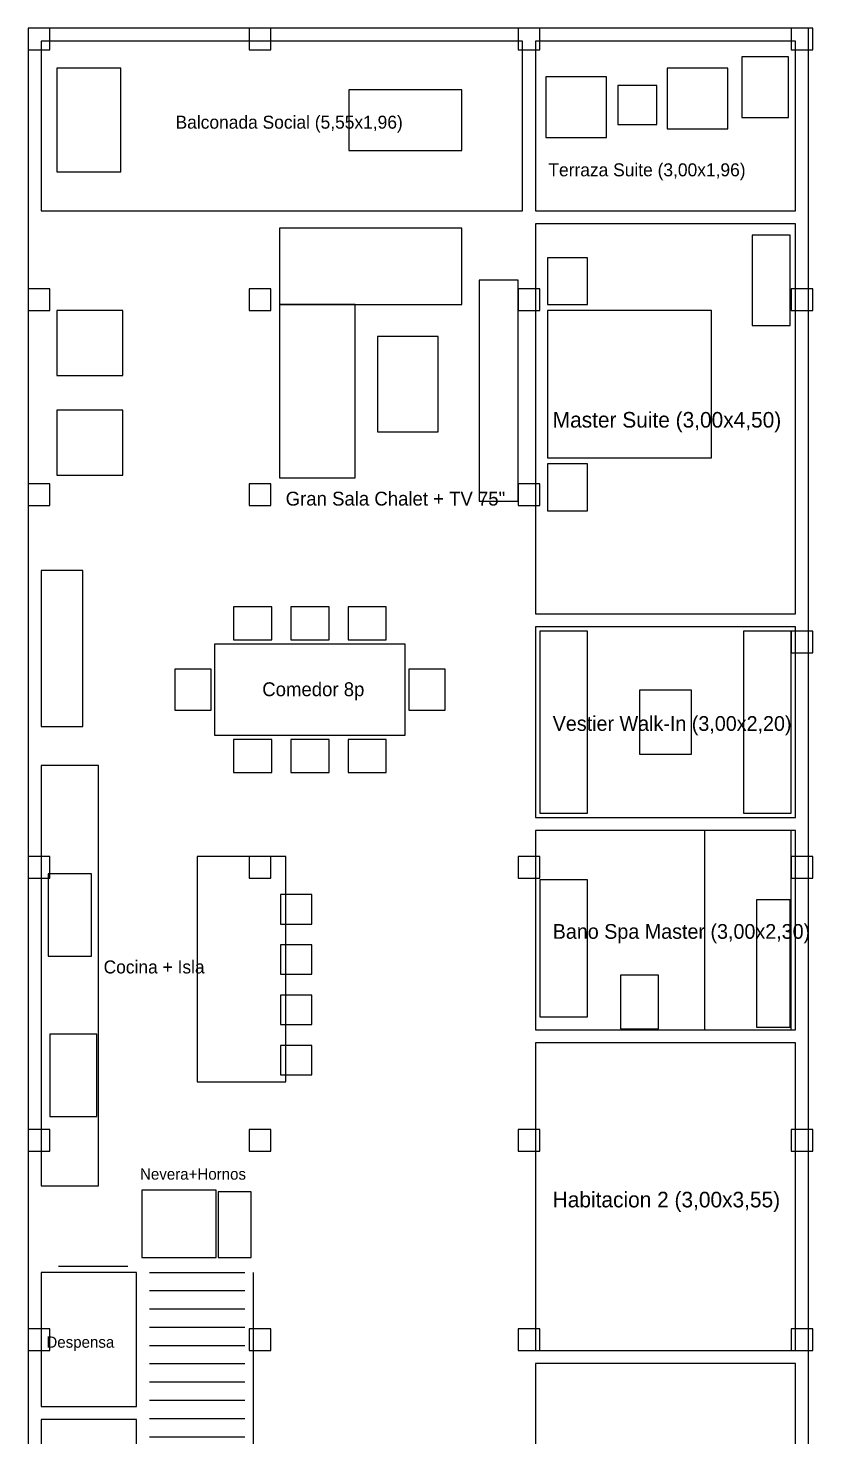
# Model space of a CAD drawing. Header units: metres. Extents: x -0.6 to 96.4, y -1.3 to 40.2.
# Drawn here: x 16.15 to 25.2, y 18.45 to 34.71 of the extents above; entities that cross this region are included whole.
import ezdxf

# ---------------------------------------------------------------- set-up
doc = ezdxf.new("R2010")
doc.units = ezdxf.units.M
doc.layers.add('PLANTA_SEGUNDO_PISO_2D', color=6, linetype='CONTINUOUS')

msp = doc.modelspace()

# ---------------------------------------------------------------- linework, layer by layer
at = {"layer": 'PLANTA_SEGUNDO_PISO_2D', "color": 6}
for p, q in [((25.15, 34.71), (16.15, 34.71)), ((16.15, 34.71), (16.15, 13)), ((25.15, 13), (25.15, 34.71)), ((25, 32.45), (22, 32.45)), ((22, 32.45), (22, 27.95)), ((25, 27.95), (25, 32.45)), ((22, 27.95), (25, 27.95)), ((25, 27.8), (22, 27.8)), ((22, 27.8), (22, 25.6)), ((25, 25.6), (25, 27.8)), ((22, 25.6), (25, 25.6)), ((25, 25.45), (22, 25.45)), ((22, 25.45), (22, 23.15)), ((25, 23.15), (25, 25.45)), ((22, 23.15), (25, 23.15)), ((25, 23), (22, 23)), ((22, 23), (22, 19.45)), ((25, 19.45), (25, 23)), ((17.4, 20.35), (16.3, 20.35)), ((16.3, 20.35), (16.3, 18.8)), ((17.4, 18.8), (17.4, 20.35)), ((22, 19.45), (25, 19.45)), ((25, 19.3), (22, 19.3)), ((22, 19.3), (22, 17.45)), ((25, 17.45), (25, 19.3)), ((16.3, 18.8), (17.4, 18.8)), ((17.4, 18.65), (16.3, 18.65)), ((16.3, 18.65), (16.3, 17.55)), ((17.4, 17.55), (17.4, 18.65))]:
    msp.add_line(p, q, dxfattribs=at)
at = {"layer": 'PLANTA_SEGUNDO_PISO_2D', "color": 1}
for p, q in [((16.4, 34.71), (16.15, 34.71)), ((16.15, 34.71), (16.15, 34.46)), ((16.4, 34.46), (16.4, 34.71)), ((18.95, 34.71), (18.7, 34.71)), ((18.7, 34.71), (18.7, 34.46)), ((18.95, 34.46), (18.95, 34.71)), ((22.05, 34.71), (21.8, 34.71)), ((21.8, 34.71), (21.8, 34.46)), ((22.05, 34.46), (22.05, 34.71)), ((25.2, 34.71), (24.95, 34.71)), ((24.95, 34.71), (24.95, 34.46)), ((25.2, 34.46), (25.2, 34.71)), ((16.15, 34.46), (16.4, 34.46)), ((18.7, 34.46), (18.95, 34.46)), ((21.8, 34.46), (22.05, 34.46)), ((24.95, 34.46), (25.2, 34.46)), ((16.4, 31.7), (16.15, 31.7)), ((16.15, 31.7), (16.15, 31.45)), ((16.4, 31.45), (16.4, 31.7)), ((18.95, 31.7), (18.7, 31.7)), ((18.7, 31.7), (18.7, 31.45)), ((18.95, 31.45), (18.95, 31.7)), ((22.05, 31.7), (21.8, 31.7)), ((21.8, 31.7), (21.8, 31.45)), ((22.05, 31.45), (22.05, 31.7)), ((25.2, 31.7), (24.95, 31.7)), ((24.95, 31.7), (24.95, 31.45)), ((25.2, 31.45), (25.2, 31.7)), ((16.15, 31.45), (16.4, 31.45)), ((18.7, 31.45), (18.95, 31.45)), ((21.8, 31.45), (22.05, 31.45)), ((24.95, 31.45), (25.2, 31.45)), ((16.4, 29.45), (16.15, 29.45)), ((16.15, 29.45), (16.15, 29.2)), ((16.4, 29.2), (16.4, 29.45)), ((18.95, 29.45), (18.7, 29.45)), ((18.7, 29.45), (18.7, 29.2)), ((18.95, 29.2), (18.95, 29.45)), ((22.05, 29.45), (21.8, 29.45)), ((21.8, 29.45), (21.8, 29.2)), ((22.05, 29.2), (22.05, 29.45)), ((16.15, 29.2), (16.4, 29.2)), ((18.7, 29.2), (18.95, 29.2)), ((21.8, 29.2), (22.05, 29.2)), ((25.2, 27.75), (24.95, 27.75)), ((24.95, 27.75), (24.95, 27.5)), ((25.2, 27.5), (25.2, 27.75)), ((24.95, 27.5), (25.2, 27.5)), ((16.4, 25.15), (16.15, 25.15)), ((16.15, 25.15), (16.15, 24.9)), ((16.4, 24.9), (16.4, 25.15)), ((18.95, 25.15), (18.7, 25.15)), ((18.7, 25.15), (18.7, 24.9)), ((18.95, 24.9), (18.95, 25.15)), ((22.05, 25.15), (21.8, 25.15)), ((21.8, 25.15), (21.8, 24.9)), ((22.05, 24.9), (22.05, 25.15)), ((25.2, 25.15), (24.95, 25.15)), ((24.95, 25.15), (24.95, 24.9)), ((25.2, 24.9), (25.2, 25.15)), ((16.15, 24.9), (16.4, 24.9)), ((18.7, 24.9), (18.95, 24.9)), ((21.8, 24.9), (22.05, 24.9)), ((24.95, 24.9), (25.2, 24.9)), ((16.4, 22), (16.15, 22)), ((16.15, 22), (16.15, 21.75)), ((16.4, 21.75), (16.4, 22)), ((18.95, 22), (18.7, 22)), ((18.7, 22), (18.7, 21.75)), ((18.95, 21.75), (18.95, 22)), ((22.05, 22), (21.8, 22)), ((21.8, 22), (21.8, 21.75)), ((22.05, 21.75), (22.05, 22)), ((25.2, 22), (24.95, 22)), ((24.95, 22), (24.95, 21.75)), ((25.2, 21.75), (25.2, 22)), ((16.15, 21.75), (16.4, 21.75)), ((18.7, 21.75), (18.95, 21.75)), ((21.8, 21.75), (22.05, 21.75)), ((24.95, 21.75), (25.2, 21.75)), ((16.4, 19.7), (16.15, 19.7)), ((16.15, 19.7), (16.15, 19.45)), ((16.4, 19.45), (16.4, 19.7)), ((18.95, 19.7), (18.7, 19.7)), ((18.7, 19.7), (18.7, 19.45)), ((18.95, 19.45), (18.95, 19.7)), ((22.05, 19.7), (21.8, 19.7)), ((21.8, 19.7), (21.8, 19.45)), ((22.05, 19.45), (22.05, 19.7)), ((25.2, 19.7), (24.95, 19.7)), ((24.95, 19.7), (24.95, 19.45)), ((25.2, 19.45), (25.2, 19.7)), ((16.15, 19.45), (16.4, 19.45)), ((18.7, 19.45), (18.95, 19.45)), ((21.8, 19.45), (22.05, 19.45)), ((24.95, 19.45), (25.2, 19.45))]:
    msp.add_line(p, q, dxfattribs=at)
at = {"layer": 'PLANTA_SEGUNDO_PISO_2D', "color": 30}
for p, q in [((21.85, 34.56), (16.3, 34.56)), ((16.3, 34.56), (16.3, 32.6)), ((21.85, 32.6), (21.85, 34.56)), ((25, 34.56), (22, 34.56)), ((22, 34.56), (22, 32.6)), ((25, 32.6), (25, 34.56)), ((16.3, 32.6), (21.85, 32.6)), ((22, 32.6), (25, 32.6)), ((21.15, 32.4), (19.05, 32.4)), ((19.05, 32.4), (19.05, 31.52)), ((21.15, 31.52), (21.15, 32.4)), ((17.24, 31.45), (16.48, 31.45)), ((16.48, 31.45), (16.48, 30.7)), ((17.24, 30.7), (17.24, 31.45)), ((19.05, 31.52), (21.15, 31.52)), ((19.92, 31.52), (19.05, 31.52)), ((19.05, 31.52), (19.05, 29.52)), ((19.92, 29.52), (19.92, 31.52)), ((24.03, 31.45), (22.14, 31.45)), ((22.14, 31.45), (22.14, 29.75)), ((24.03, 29.75), (24.03, 31.45)), ((16.48, 30.7), (17.24, 30.7)), ((17.24, 30.3), (16.48, 30.3)), ((16.48, 30.3), (16.48, 29.55)), ((17.24, 29.55), (17.24, 30.3)), ((22.14, 29.75), (24.03, 29.75)), ((16.48, 29.55), (17.24, 29.55)), ((19.05, 29.52), (19.92, 29.52)), ((18.96, 28.03), (18.52, 28.03)), ((18.52, 28.03), (18.52, 27.65)), ((18.96, 27.65), (18.96, 28.03)), ((19.62, 28.03), (19.18, 28.03)), ((19.18, 28.03), (19.18, 27.65)), ((19.62, 27.65), (19.62, 28.03)), ((20.28, 28.03), (19.84, 28.03)), ((19.84, 28.03), (19.84, 27.65)), ((20.28, 27.65), (20.28, 28.03)), ((18.52, 27.65), (18.96, 27.65)), ((19.18, 27.65), (19.62, 27.65)), ((19.84, 27.65), (20.28, 27.65)), ((18.26, 27.31), (17.84, 27.31)), ((17.84, 27.31), (17.84, 26.84)), ((18.26, 26.84), (18.26, 27.31)), ((20.96, 27.31), (20.54, 27.31)), ((20.54, 27.31), (20.54, 26.84)), ((20.96, 26.84), (20.96, 27.31)), ((23.8, 27.07), (23.2, 27.07)), ((23.2, 27.07), (23.2, 26.33)), ((23.8, 26.33), (23.8, 27.07)), ((17.84, 26.84), (18.26, 26.84)), ((20.54, 26.84), (20.96, 26.84)), ((18.96, 26.5), (18.52, 26.5)), ((18.52, 26.5), (18.52, 26.12)), ((18.96, 26.12), (18.96, 26.5)), ((19.62, 26.5), (19.18, 26.5)), ((19.18, 26.5), (19.18, 26.12)), ((19.62, 26.12), (19.62, 26.5)), ((20.28, 26.5), (19.84, 26.5)), ((19.84, 26.5), (19.84, 26.12)), ((20.28, 26.12), (20.28, 26.5)), ((23.2, 26.33), (23.8, 26.33)), ((18.52, 26.12), (18.96, 26.12)), ((19.18, 26.12), (19.62, 26.12)), ((19.84, 26.12), (20.28, 26.12)), ((19.42, 24.71), (19.06, 24.71)), ((19.06, 24.71), (19.06, 24.37)), ((19.42, 24.37), (19.42, 24.71)), ((19.06, 24.37), (19.42, 24.37)), ((19.42, 24.13), (19.06, 24.13)), ((19.06, 24.13), (19.06, 23.79)), ((19.42, 23.79), (19.42, 24.13)), ((19.06, 23.79), (19.42, 23.79)), ((19.42, 23.55), (19.06, 23.55)), ((19.06, 23.55), (19.06, 23.21)), ((19.42, 23.21), (19.42, 23.55)), ((19.06, 23.21), (19.42, 23.21)), ((19.42, 22.97), (19.06, 22.97)), ((19.06, 22.97), (19.06, 22.63)), ((19.42, 22.63), (19.42, 22.97)), ((19.06, 22.63), (19.42, 22.63)), ((18.75, 17.61), (18.75, 20.35))]:
    msp.add_line(p, q, dxfattribs=at)
at = {"layer": 'PLANTA_SEGUNDO_PISO_2D', "color": 3}
for p, q in [((24.92, 34.38), (24.38, 34.38)), ((24.38, 34.38), (24.38, 33.68)), ((24.92, 33.68), (24.92, 34.38)), ((24.38, 33.68), (24.92, 33.68)), ((16.96, 26.2), (16.3, 26.2)), ((16.3, 26.2), (16.3, 21.35)), ((16.96, 21.35), (16.96, 26.2)), ((19.12, 25.15), (18.1, 25.15)), ((18.1, 25.15), (18.1, 22.55)), ((19.12, 22.55), (19.12, 25.15)), ((22.6, 24.88), (22.05, 24.88)), ((22.05, 24.88), (22.05, 23.3)), ((22.6, 23.3), (22.6, 24.88)), ((22.05, 23.3), (22.6, 23.3)), ((18.1, 22.55), (19.12, 22.55)), ((16.3, 21.35), (16.96, 21.35))]:
    msp.add_line(p, q, dxfattribs=at)
at = {"layer": 'PLANTA_SEGUNDO_PISO_2D', "color": 34}
for p, q in [((17.22, 34.25), (16.48, 34.25)), ((16.48, 34.25), (16.48, 33.05)), ((17.22, 33.05), (17.22, 34.25)), ((22.82, 34.15), (22.12, 34.15)), ((22.12, 34.15), (22.12, 33.45)), ((22.82, 33.45), (22.82, 34.15)), ((24.22, 34.25), (23.52, 34.25)), ((23.52, 34.25), (23.52, 33.55)), ((24.22, 33.55), (24.22, 34.25)), ((21.15, 34), (19.85, 34)), ((19.85, 34), (19.85, 33.3)), ((21.15, 33.3), (21.15, 34)), ((23.4, 34.05), (22.95, 34.05)), ((22.95, 34.05), (22.95, 33.6)), ((23.4, 33.6), (23.4, 34.05)), ((22.95, 33.6), (23.4, 33.6)), ((23.52, 33.55), (24.22, 33.55)), ((22.12, 33.45), (22.82, 33.45)), ((19.85, 33.3), (21.15, 33.3)), ((16.48, 33.05), (17.22, 33.05)), ((24.94, 32.32), (24.5, 32.32)), ((24.5, 32.32), (24.5, 31.28)), ((24.94, 31.28), (24.94, 32.32)), ((22.6, 32.06), (22.14, 32.06)), ((22.14, 32.06), (22.14, 31.52)), ((22.6, 31.52), (22.6, 32.06)), ((21.8, 31.8), (21.35, 31.8)), ((21.35, 31.8), (21.35, 29.25)), ((21.8, 29.25), (21.8, 31.8)), ((22.14, 31.52), (22.6, 31.52)), ((24.5, 31.28), (24.94, 31.28)), ((20.88, 31.15), (20.18, 31.15)), ((20.18, 31.15), (20.18, 30.05)), ((20.88, 30.05), (20.88, 31.15)), ((20.18, 30.05), (20.88, 30.05)), ((22.6, 29.68), (22.14, 29.68)), ((22.14, 29.68), (22.14, 29.14)), ((22.6, 29.14), (22.6, 29.68)), ((21.35, 29.25), (21.8, 29.25)), ((22.14, 29.14), (22.6, 29.14)), ((16.78, 28.45), (16.3, 28.45)), ((16.3, 28.45), (16.3, 26.65)), ((16.78, 26.65), (16.78, 28.45)), ((22.6, 27.75), (22.05, 27.75)), ((22.05, 27.75), (22.05, 25.65)), ((22.6, 25.65), (22.6, 27.75)), ((24.95, 27.75), (24.4, 27.75)), ((24.4, 27.75), (24.4, 25.65)), ((24.95, 25.65), (24.95, 27.75)), ((20.5, 27.6), (18.3, 27.6)), ((18.3, 27.6), (18.3, 26.55)), ((20.5, 26.55), (20.5, 27.6)), ((16.3, 26.65), (16.78, 26.65)), ((18.3, 26.55), (20.5, 26.55)), ((22.05, 25.65), (22.6, 25.65)), ((24.4, 25.65), (24.95, 25.65)), ((16.5, 20.42), (17.3, 20.42))]:
    msp.add_line(p, q, dxfattribs=at)
at = {"layer": 'PLANTA_SEGUNDO_PISO_2D', "color": 4}
for p, q in [((24.95, 25.45), (23.95, 25.45)), ((23.95, 25.45), (23.95, 23.15)), ((24.95, 23.15), (24.95, 25.45)), ((23.95, 23.15), (24.95, 23.15))]:
    msp.add_line(p, q, dxfattribs=at)
at = {"layer": 'PLANTA_SEGUNDO_PISO_2D', "color": 8}
for p, q in [((16.88, 24.95), (16.38, 24.95)), ((16.38, 24.95), (16.38, 24)), ((16.88, 24), (16.88, 24.95)), ((24.94, 24.65), (24.55, 24.65)), ((24.55, 24.65), (24.55, 23.18)), ((24.94, 23.18), (24.94, 24.65)), ((16.38, 24), (16.88, 24)), ((24.55, 23.18), (24.94, 23.18)), ((18.72, 21.28), (18.34, 21.28)), ((18.34, 21.28), (18.34, 20.52)), ((18.72, 20.52), (18.72, 21.28)), ((18.34, 20.52), (18.72, 20.52))]:
    msp.add_line(p, q, dxfattribs=at)
at = {"layer": 'PLANTA_SEGUNDO_PISO_2D', "color": 7}
for p, q in [((23.42, 23.78), (22.98, 23.78)), ((22.98, 23.78), (22.98, 23.16)), ((23.42, 23.16), (23.42, 23.78)), ((16.94, 23.1), (16.4, 23.1)), ((16.4, 23.1), (16.4, 22.15)), ((16.94, 22.15), (16.94, 23.1)), ((22.98, 23.16), (23.42, 23.16)), ((16.4, 22.15), (16.94, 22.15)), ((17.55, 20.35), (18.65, 20.35)), ((17.55, 20.1393), (18.65, 20.1393)), ((17.55, 19.9286), (18.65, 19.9286)), ((17.55, 19.7179), (18.65, 19.7179)), ((17.55, 19.5071), (18.65, 19.5071)), ((17.55, 19.2964), (18.65, 19.2964)), ((17.55, 19.0857), (18.65, 19.0857)), ((17.55, 18.875), (18.65, 18.875)), ((17.55, 18.6643), (18.65, 18.6643)), ((17.55, 18.4536), (18.65, 18.4536))]:
    msp.add_line(p, q, dxfattribs=at)
at = {"layer": 'PLANTA_SEGUNDO_PISO_2D', "color": 5}
for p, q in [((18.32, 21.3), (17.46, 21.3)), ((17.46, 21.3), (17.46, 20.52)), ((18.32, 20.52), (18.32, 21.3)), ((17.46, 20.52), (18.32, 20.52))]:
    msp.add_line(p, q, dxfattribs=at)

# ---------------------------------------------------------------- texts
at = {"layer": 'PLANTA_SEGUNDO_PISO_2D', "color": 2}
for s, height, p in [('Balconada Social (5,55x1,96)', 0.15, (17.85, 33.55)), ('Terraza Suite (3,00x1,96)', 0.15, (22.15, 33)), ('Master Suite (3,00x4,50)', 0.18, (22.2, 30.1)), ('Gran Sala Chalet + TV 75"', 0.16, (19.12, 29.2)), ('Comedor 8p', 0.16, (18.85, 27)), ('Vestier Walk-In (3,00x2,20)', 0.17, (22.2, 26.6)), ('Bano Spa Master (3,00x2,30)', 0.17, (22.2, 24.2)), ('Cocina + Isla', 0.15, (17.02, 23.8)), ('Nevera+Hornos', 0.13, (17.44, 21.42)), ('Habitacion 2 (3,00x3,55)', 0.18, (22.2, 21.1)), ('Despensa', 0.13, (16.36, 19.48))]:
    msp.add_text(s, height=height, dxfattribs=at).set_placement(p)

doc.saveas('drawing.dxf')
